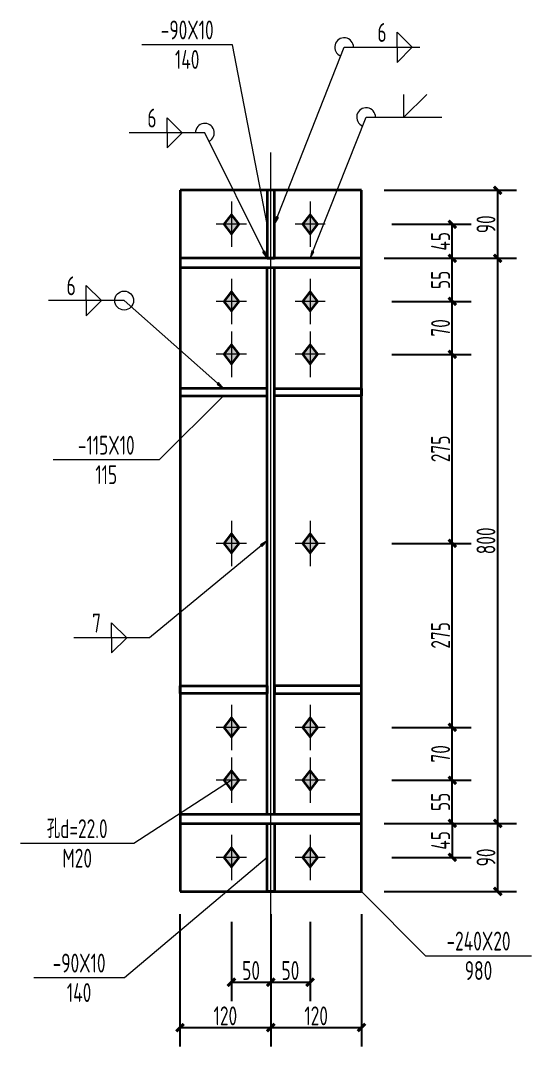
# Model space of a CAD drawing. Header units: millimetres. Extents: x 6950065 to 7140129, y 16284814 to 19754034.
# Drawn here: x 7007824 to 7014579, y 17925575 to 17939143 of the extents above; entities that cross this region are included whole.
import ezdxf
from ezdxf.enums import TextEntityAlignment as Align

# ---------------------------------------------------------------- set-up
doc = ezdxf.new("R2010")
doc.units = ezdxf.units.MM
doc.header["$LTSCALE"] = 1500
doc.header["$MEASUREMENT"] = 0
doc.linetypes.add('线型6', pattern=[8.75, 5, -1.25, 1.25, -1.25])
doc.layers.get('Defpoints').update_dxf_attribs({"color": 1})
for name, color, linetype, lineweight in [('10', 7, 'Continuous', 35), ('20', 2, 'Continuous', 35), ('尺寸标注', 9, 'Continuous', 18), ('焊缝标注', 9, 'Continuous', 18), ('螺栓孔标注', 9, 'Continuous', 18), ('钢板标注', 9, 'Continuous', 18)]:
    doc.layers.add(name, color=color, linetype=linetype, lineweight=lineweight)
doc.styles.add('FromPkpm', font='Pkpmeng', dxfattribs={"width": 0.7, "bigfont": 'hztxt'})
doc.dimstyles.new('Pkpm_1.00', dxfattribs={"dimtxt": 250, "dimasz": 100, "dimexe": 250, "dimexo": 0.0625, "dimgap": 30, "dimtad": 1, "dimdec": 0, "dimrnd": 5, "dimzin": 0, "dimdsep": 46, "dimtxsty": 'FromPkpm', "dimblk1": 'ARCHTICK', "dimblk2": 'ARCHTICK', "dimsah": 1, "dimcen": 0.09, "dimadec": 0, "dimazin": 0, "dimtfac": 1, "dimtdec": 0, "dimtix": 1, "dimtmove": 2, "dimatfit": 1, "dimfxl": 0, "dimtolj": 1, "dimtzin": 0, "dimarcsym": 0})

# ---------------------------------------------------------------- blocks, each defined once
blk = doc.blocks.new('_ArchTick')
at = {"color": 0, "linetype": 'ByBlock', "const_width": 0.4}
blk.add_lwpolyline([(-0.5, -0.5), (0.5, 0.5)], dxfattribs=at)
blk = doc.blocks.new('*D381')
at = {"layer": 'Defpoints', "color": 0, "linetype": 'Continuous'}
for p in [(7012332, 17936448), (7013532, 17936448), (7012332, 17935998)]:
    blk.add_point(p, dxfattribs=at)
at = {"layer": '尺寸标注', "color": 0, "linetype": 'Continuous', "lineweight": -2}
for p, q in [((7012732, 17936448), (7013782, 17936448)), ((7013532, 17935998), (7013532, 17936448)), ((7012732, 17935998), (7013782, 17935998))]:
    blk.add_line(p, q, dxfattribs=at)
at = {"layer": '尺寸标注', "color": 0, "linetype": 'Continuous', "lineweight": -2, "xscale": 100, "yscale": 100, "zscale": 100}
for p, rotation in [((7013532, 17936448), 90), ((7013532, 17935998), 270)]:
    blk.add_blockref('_ArchTick', p, dxfattribs=dict(at, rotation=rotation))
at = {"layer": '尺寸标注', "color": 0, "linetype": 'Continuous', "lineweight": 18, "insert": (7013377, 17936223), "char_height": 250, "attachment_point": 5, "rotation": 90, "style": 'FromPkpm'}
blk.add_mtext('\\A1;45', dxfattribs=at)
blk = doc.blocks.new('*D382')
at = {"layer": 'Defpoints', "color": 0, "linetype": 'Continuous'}
for p in [(7012332, 17935998), (7013532, 17935998), (7012332, 17935428)]:
    blk.add_point(p, dxfattribs=at)
at = {"layer": '尺寸标注', "color": 0, "linetype": 'Continuous', "lineweight": -2}
for p, q in [((7012732, 17935998), (7013782, 17935998)), ((7013532, 17935428), (7013532, 17935998)), ((7012732, 17935428), (7013782, 17935428))]:
    blk.add_line(p, q, dxfattribs=at)
at = {"layer": '尺寸标注', "color": 0, "linetype": 'Continuous', "lineweight": -2, "xscale": 100, "yscale": 100, "zscale": 100}
for p, rotation in [((7013532, 17935998), 90), ((7013532, 17935428), 270)]:
    blk.add_blockref('_ArchTick', p, dxfattribs=dict(at, rotation=rotation))
at = {"layer": '尺寸标注', "color": 0, "linetype": 'Continuous', "lineweight": 18, "insert": (7013377, 17935713), "char_height": 250, "attachment_point": 5, "rotation": 90, "style": 'FromPkpm'}
blk.add_mtext('\\A1;55', dxfattribs=at)
blk = doc.blocks.new('*D383')
at = {"layer": 'Defpoints', "color": 0, "linetype": 'Continuous'}
for p in [(7012332, 17935428), (7013532, 17935428), (7012332, 17934728)]:
    blk.add_point(p, dxfattribs=at)
at = {"layer": '尺寸标注', "color": 0, "linetype": 'Continuous', "lineweight": -2}
for p, q in [((7012732, 17935428), (7013782, 17935428)), ((7013532, 17934728), (7013532, 17935428)), ((7012732, 17934728), (7013782, 17934728))]:
    blk.add_line(p, q, dxfattribs=at)
at = {"layer": '尺寸标注', "color": 0, "linetype": 'Continuous', "lineweight": -2, "xscale": 100, "yscale": 100, "zscale": 100}
for p, rotation in [((7013532, 17935428), 90), ((7013532, 17934728), 270)]:
    blk.add_blockref('_ArchTick', p, dxfattribs=dict(at, rotation=rotation))
at = {"layer": '尺寸标注', "color": 0, "linetype": 'Continuous', "lineweight": 18, "insert": (7013377, 17935078), "char_height": 250, "attachment_point": 5, "rotation": 90, "style": 'FromPkpm'}
blk.add_mtext('\\A1;70', dxfattribs=at)
blk = doc.blocks.new('*D384')
at = {"layer": 'Defpoints', "color": 0, "linetype": 'Continuous'}
for p in [(7012332, 17928525), (7013532, 17928525), (7012332, 17928075)]:
    blk.add_point(p, dxfattribs=at)
at = {"layer": '尺寸标注', "color": 0, "linetype": 'Continuous', "lineweight": -2}
for p, q in [((7012732, 17928525), (7013782, 17928525)), ((7013532, 17928525), (7013532, 17928075)), ((7012732, 17928075), (7013782, 17928075))]:
    blk.add_line(p, q, dxfattribs=at)
at = {"layer": '尺寸标注', "color": 0, "linetype": 'Continuous', "lineweight": -2, "xscale": 100, "yscale": 100, "zscale": 100}
for p, rotation in [((7013532, 17928525), 90), ((7013532, 17928075), 270)]:
    blk.add_blockref('_ArchTick', p, dxfattribs=dict(at, rotation=rotation))
at = {"layer": '尺寸标注', "color": 0, "linetype": 'Continuous', "lineweight": 18, "insert": (7013377, 17928300), "char_height": 250, "attachment_point": 5, "rotation": 90, "style": 'FromPkpm'}
blk.add_mtext('\\A1;45', dxfattribs=at)
blk = doc.blocks.new('*D385')
at = {"layer": 'Defpoints', "color": 0, "linetype": 'Continuous'}
for p in [(7012332, 17929095), (7013532, 17929095), (7012332, 17928525)]:
    blk.add_point(p, dxfattribs=at)
at = {"layer": '尺寸标注', "color": 0, "linetype": 'Continuous', "lineweight": -2}
for p, q in [((7012732, 17929095), (7013782, 17929095)), ((7013532, 17928525), (7013532, 17929095)), ((7012732, 17928525), (7013782, 17928525))]:
    blk.add_line(p, q, dxfattribs=at)
at = {"layer": '尺寸标注', "color": 0, "linetype": 'Continuous', "lineweight": -2, "xscale": 100, "yscale": 100, "zscale": 100}
for p, rotation in [((7013532, 17929095), 90), ((7013532, 17928525), 270)]:
    blk.add_blockref('_ArchTick', p, dxfattribs=dict(at, rotation=rotation))
at = {"layer": '尺寸标注', "color": 0, "linetype": 'Continuous', "lineweight": 18, "insert": (7013377, 17928810), "char_height": 250, "attachment_point": 5, "rotation": 90, "style": 'FromPkpm'}
blk.add_mtext('\\A1;55', dxfattribs=at)
blk = doc.blocks.new('*D386')
at = {"layer": 'Defpoints', "color": 0, "linetype": 'Continuous'}
for p in [(7012332, 17929795), (7013532, 17929795), (7012332, 17929095)]:
    blk.add_point(p, dxfattribs=at)
at = {"layer": '尺寸标注', "color": 0, "linetype": 'Continuous', "lineweight": -2}
for p, q in [((7012732, 17929795), (7013782, 17929795)), ((7013532, 17929095), (7013532, 17929795)), ((7012732, 17929095), (7013782, 17929095))]:
    blk.add_line(p, q, dxfattribs=at)
at = {"layer": '尺寸标注', "color": 0, "linetype": 'Continuous', "lineweight": -2, "xscale": 100, "yscale": 100, "zscale": 100}
for p, rotation in [((7013532, 17929795), 90), ((7013532, 17929095), 270)]:
    blk.add_blockref('_ArchTick', p, dxfattribs=dict(at, rotation=rotation))
at = {"layer": '尺寸标注', "color": 0, "linetype": 'Continuous', "lineweight": 18, "insert": (7013377, 17929445), "char_height": 250, "attachment_point": 5, "rotation": 90, "style": 'FromPkpm'}
blk.add_mtext('\\A1;70', dxfattribs=at)
blk = doc.blocks.new('*D387')
at = {"layer": 'Defpoints', "color": 0, "linetype": 'Continuous'}
for p in [(7012332, 17934728), (7013532, 17934728), (7012332, 17932228)]:
    blk.add_point(p, dxfattribs=at)
at = {"layer": '尺寸标注', "color": 0, "linetype": 'Continuous', "lineweight": -2}
for p, q in [((7012732, 17934728), (7013782, 17934728)), ((7013532, 17932228), (7013532, 17934728)), ((7012732, 17932228), (7013782, 17932228))]:
    blk.add_line(p, q, dxfattribs=at)
at = {"layer": '尺寸标注', "color": 0, "linetype": 'Continuous', "lineweight": -2, "xscale": 100, "yscale": 100, "zscale": 100}
for p, rotation in [((7013532, 17934728), 90), ((7013532, 17932228), 270)]:
    blk.add_blockref('_ArchTick', p, dxfattribs=dict(at, rotation=rotation))
at = {"layer": '尺寸标注', "color": 0, "linetype": 'Continuous', "lineweight": 18, "insert": (7013377, 17933478), "char_height": 250, "attachment_point": 5, "rotation": 90, "style": 'FromPkpm'}
blk.add_mtext('\\A1;275', dxfattribs=at)
blk = doc.blocks.new('*D388')
at = {"layer": 'Defpoints', "color": 0, "linetype": 'Continuous'}
for p in [(7012332, 17932228), (7013532, 17932228), (7012332, 17929795)]:
    blk.add_point(p, dxfattribs=at)
at = {"layer": '尺寸标注', "color": 0, "linetype": 'Continuous', "lineweight": -2}
for p, q in [((7012732, 17932228), (7013782, 17932228)), ((7013532, 17929795), (7013532, 17932228)), ((7012732, 17929795), (7013782, 17929795))]:
    blk.add_line(p, q, dxfattribs=at)
at = {"layer": '尺寸标注', "color": 0, "linetype": 'Continuous', "lineweight": -2, "xscale": 100, "yscale": 100, "zscale": 100}
for p, rotation in [((7013532, 17932228), 90), ((7013532, 17929795), 270)]:
    blk.add_blockref('_ArchTick', p, dxfattribs=dict(at, rotation=rotation))
at = {"layer": '尺寸标注', "color": 0, "linetype": 'Continuous', "lineweight": 18, "insert": (7013377, 17931012), "char_height": 250, "attachment_point": 5, "rotation": 90, "style": 'FromPkpm'}
blk.add_mtext('\\A1;275', dxfattribs=at)
blk = doc.blocks.new('*D389')
at = {"layer": 'Defpoints', "color": 0, "linetype": 'Continuous'}
for p in [(7010612, 17927625), (7011132, 17927625), (7011132, 17926425)]:
    blk.add_point(p, dxfattribs=at)
at = {"layer": '尺寸标注', "color": 0, "linetype": 'Continuous', "lineweight": -2}
for p, q in [((7010612, 17927225), (7010612, 17926175)), ((7011132, 17927225), (7011132, 17926175)), ((7010612, 17926425), (7011132, 17926425))]:
    blk.add_line(p, q, dxfattribs=at)
at = {"layer": '尺寸标注', "color": 0, "linetype": 'Continuous', "lineweight": -2, "xscale": 100, "yscale": 100, "zscale": 100, "rotation": 180}
blk.add_blockref('_ArchTick', (7010612, 17926425), dxfattribs=at)
at = {"layer": '尺寸标注', "color": 0, "linetype": 'Continuous', "lineweight": -2, "xscale": 100, "yscale": 100, "zscale": 100}
blk.add_blockref('_ArchTick', (7011132, 17926425), dxfattribs=at)
at = {"layer": '尺寸标注', "color": 0, "linetype": 'Continuous', "lineweight": 18, "insert": (7010872, 17926580), "char_height": 250, "attachment_point": 5, "style": 'FromPkpm'}
blk.add_mtext('\\A1;50', dxfattribs=at)
blk = doc.blocks.new('*D390')
at = {"layer": 'Defpoints', "color": 0, "linetype": 'Continuous'}
for p in [(7011132, 17927625), (7011652, 17927625), (7011652, 17926425)]:
    blk.add_point(p, dxfattribs=at)
at = {"layer": '尺寸标注', "color": 0, "linetype": 'Continuous', "lineweight": -2}
for p, q in [((7011132, 17927225), (7011132, 17926175)), ((7011652, 17927225), (7011652, 17926175)), ((7011132, 17926425), (7011652, 17926425))]:
    blk.add_line(p, q, dxfattribs=at)
at = {"layer": '尺寸标注', "color": 0, "linetype": 'Continuous', "lineweight": -2, "xscale": 100, "yscale": 100, "zscale": 100, "rotation": 180}
blk.add_blockref('_ArchTick', (7011132, 17926425), dxfattribs=at)
at = {"layer": '尺寸标注', "color": 0, "linetype": 'Continuous', "lineweight": -2, "xscale": 100, "yscale": 100, "zscale": 100}
blk.add_blockref('_ArchTick', (7011652, 17926425), dxfattribs=at)
at = {"layer": '尺寸标注', "color": 0, "linetype": 'Continuous', "lineweight": 18, "insert": (7011392, 17926580), "char_height": 250, "attachment_point": 5, "style": 'FromPkpm'}
blk.add_mtext('\\A1;50', dxfattribs=at)
blk = doc.blocks.new('*D391')
at = {"layer": 'Defpoints', "color": 0, "linetype": 'Continuous'}
for p in [(7009932, 17927625), (7011132, 17927625), (7011132, 17925825)]:
    blk.add_point(p, dxfattribs=at)
at = {"layer": '尺寸标注', "color": 0, "linetype": 'Continuous', "lineweight": -2}
for p, q in [((7009932, 17927325), (7009932, 17925575)), ((7011132, 17927325), (7011132, 17925575)), ((7009932, 17925825), (7011132, 17925825))]:
    blk.add_line(p, q, dxfattribs=at)
at = {"layer": '尺寸标注', "color": 0, "linetype": 'Continuous', "lineweight": -2, "xscale": 100, "yscale": 100, "zscale": 100, "rotation": 180}
blk.add_blockref('_ArchTick', (7009932, 17925825), dxfattribs=at)
at = {"layer": '尺寸标注', "color": 0, "linetype": 'Continuous', "lineweight": -2, "xscale": 100, "yscale": 100, "zscale": 100}
blk.add_blockref('_ArchTick', (7011132, 17925825), dxfattribs=at)
at = {"layer": '尺寸标注', "color": 0, "linetype": 'Continuous', "lineweight": 18, "insert": (7010532, 17925980), "char_height": 250, "attachment_point": 5, "style": 'FromPkpm'}
blk.add_mtext('\\A1;120', dxfattribs=at)
blk = doc.blocks.new('*D392')
at = {"layer": 'Defpoints', "color": 0, "linetype": 'Continuous'}
for p in [(7011132, 17927625), (7012332, 17927625), (7012332, 17925825)]:
    blk.add_point(p, dxfattribs=at)
at = {"layer": '尺寸标注', "color": 0, "linetype": 'Continuous', "lineweight": -2}
for p, q in [((7011132, 17927325), (7011132, 17925575)), ((7012332, 17927325), (7012332, 17925575)), ((7011132, 17925825), (7012332, 17925825))]:
    blk.add_line(p, q, dxfattribs=at)
at = {"layer": '尺寸标注', "color": 0, "linetype": 'Continuous', "lineweight": -2, "xscale": 100, "yscale": 100, "zscale": 100, "rotation": 180}
blk.add_blockref('_ArchTick', (7011132, 17925825), dxfattribs=at)
at = {"layer": '尺寸标注', "color": 0, "linetype": 'Continuous', "lineweight": -2, "xscale": 100, "yscale": 100, "zscale": 100}
blk.add_blockref('_ArchTick', (7012332, 17925825), dxfattribs=at)
at = {"layer": '尺寸标注', "color": 0, "linetype": 'Continuous', "lineweight": 18, "insert": (7011732, 17925980), "char_height": 250, "attachment_point": 5, "style": 'FromPkpm'}
blk.add_mtext('\\A1;120', dxfattribs=at)
blk = doc.blocks.new('*D393')
at = {"layer": 'Defpoints', "color": 0, "linetype": 'Continuous'}
for p in [(7012332, 17928525), (7014132, 17928525), (7012332, 17927625)]:
    blk.add_point(p, dxfattribs=at)
at = {"layer": '尺寸标注', "color": 0, "linetype": 'Continuous', "lineweight": -2}
for p, q in [((7012632, 17928525), (7014382, 17928525)), ((7014132, 17927625), (7014132, 17928525)), ((7012632, 17927625), (7014382, 17927625))]:
    blk.add_line(p, q, dxfattribs=at)
at = {"layer": '尺寸标注', "color": 0, "linetype": 'Continuous', "lineweight": -2, "xscale": 100, "yscale": 100, "zscale": 100}
for p, rotation in [((7014132, 17928525), 90), ((7014132, 17927625), 270)]:
    blk.add_blockref('_ArchTick', p, dxfattribs=dict(at, rotation=rotation))
at = {"layer": '尺寸标注', "color": 0, "linetype": 'Continuous', "lineweight": 18, "insert": (7013977, 17928075), "char_height": 250, "attachment_point": 5, "rotation": 90, "style": 'FromPkpm'}
blk.add_mtext('\\A1;90', dxfattribs=at)
blk = doc.blocks.new('*D394')
at = {"layer": 'Defpoints', "color": 0, "linetype": 'Continuous'}
for p in [(7012332, 17935998), (7014132, 17935998), (7012332, 17928525)]:
    blk.add_point(p, dxfattribs=at)
at = {"layer": '尺寸标注', "color": 0, "linetype": 'Continuous', "lineweight": -2}
for p, q in [((7012632, 17935998), (7014382, 17935998)), ((7014132, 17928525), (7014132, 17935998)), ((7012632, 17928525), (7014382, 17928525))]:
    blk.add_line(p, q, dxfattribs=at)
at = {"layer": '尺寸标注', "color": 0, "linetype": 'Continuous', "lineweight": -2, "xscale": 100, "yscale": 100, "zscale": 100}
for p, rotation in [((7014132, 17935998), 90), ((7014132, 17928525), 270)]:
    blk.add_blockref('_ArchTick', p, dxfattribs=dict(at, rotation=rotation))
at = {"layer": '尺寸标注', "color": 0, "linetype": 'Continuous', "lineweight": 18, "insert": (7013977, 17932262), "char_height": 250, "attachment_point": 5, "rotation": 90, "style": 'FromPkpm'}
blk.add_mtext('\\A1;800', dxfattribs=at)
blk = doc.blocks.new('*D395')
at = {"layer": 'Defpoints', "color": 0, "linetype": 'Continuous'}
for p in [(7012332, 17936898), (7014132, 17936898), (7012332, 17935998)]:
    blk.add_point(p, dxfattribs=at)
at = {"layer": '尺寸标注', "color": 0, "linetype": 'Continuous', "lineweight": -2}
for p, q in [((7012632, 17936898), (7014382, 17936898)), ((7014132, 17935998), (7014132, 17936898)), ((7012632, 17935998), (7014382, 17935998))]:
    blk.add_line(p, q, dxfattribs=at)
at = {"layer": '尺寸标注', "color": 0, "linetype": 'Continuous', "lineweight": -2, "xscale": 100, "yscale": 100, "zscale": 100}
for p, rotation in [((7014132, 17936898), 90), ((7014132, 17935998), 270)]:
    blk.add_blockref('_ArchTick', p, dxfattribs=dict(at, rotation=rotation))
at = {"layer": '尺寸标注', "color": 0, "linetype": 'Continuous', "lineweight": 18, "insert": (7013977, 17936448), "char_height": 250, "attachment_point": 5, "rotation": 90, "style": 'FromPkpm'}
blk.add_mtext('\\A1;90', dxfattribs=at)

msp = doc.modelspace()

# ---------------------------------------------------------------- hatches: boundary and pattern name
at = {"layer": '10'}
for points in [[(7010612.4, 17936578.4), (7010512.4, 17936448.4), (7010612.4, 17936318.4), (7010712.4, 17936448.4)], [(7011652.4, 17936578.4), (7011552.4, 17936448.4), (7011652.4, 17936318.4), (7011752.4, 17936448.4)], [(7010612.4, 17935558.4), (7010512.4, 17935428.4), (7010612.4, 17935298.4), (7010712.4, 17935428.4)], [(7011652.4, 17935558.4), (7011552.4, 17935428.4), (7011652.4, 17935298.4), (7011752.4, 17935428.4)], [(7010612.4, 17934858.4), (7010512.4, 17934728.4), (7010612.4, 17934598.4), (7010712.4, 17934728.4)], [(7011652.4, 17934858.4), (7011552.4, 17934728.4), (7011652.4, 17934598.4), (7011752.4, 17934728.4)], [(7010612.4, 17932358.4), (7010512.4, 17932228.4), (7010612.4, 17932098.4), (7010712.4, 17932228.4)], [(7011652.4, 17932358.4), (7011552.4, 17932228.4), (7011652.4, 17932098.4), (7011752.4, 17932228.4)], [(7010612.4, 17929925.1), (7010512.4, 17929795.1), (7010612.4, 17929665.1), (7010712.4, 17929795.1)], [(7011652.4, 17929925.1), (7011552.4, 17929795.1), (7011652.4, 17929665.1), (7011752.4, 17929795.1)], [(7010612.4, 17929225.1), (7010512.4, 17929095.1), (7010612.4, 17928965.1), (7010712.4, 17929095.1)], [(7011652.4, 17929225.1), (7011552.4, 17929095.1), (7011652.4, 17928965.1), (7011752.4, 17929095.1)], [(7010612.4, 17928205.1), (7010512.4, 17928075.1), (7010612.4, 17927945.1), (7010712.4, 17928075.1)], [(7011652.4, 17928205.1), (7011552.4, 17928075.1), (7011652.4, 17927945.1), (7011752.4, 17928075.1)]]:
    msp.add_hatch(color=1, dxfattribs=at).paths.add_polyline_path(points)
at = {"layer": '焊缝标注'}
for points in [[(7011182.4, 17936448.4), (7011232.9, 17936535.9), (7011205, 17936546.9)], [(7011082.4, 17935998.4), (7011051.4, 17936094.6), (7011024.6, 17936081.3)], [(7011652.4, 17935998.4), (7011703.2, 17936085.8), (7011675.3, 17936096.8)], [(7010507.4, 17934278.4), (7010442.4, 17934355.8), (7010422.5, 17934333.3)], [(7011082.4, 17932261.7), (7010995.7, 17932209.7), (7011014.8, 17932186.5)]]:
    msp.add_hatch(color=3, dxfattribs=at).paths.add_polyline_path(points)

# ---------------------------------------------------------------- linework, layer by layer
at = {"layer": '10', "linetype": '线型6', "lineweight": 18, "ltscale": 100}
msp.add_line((7011132.4, 17927125.1), (7011132.4, 17937398.4), dxfattribs=at)
at = {"layer": '10', "color": 9, "lineweight": 18, "ltscale": 100}
for p, q in [((7010612.4, 17936748.4), (7010612.4, 17936148.4)), ((7011652.4, 17936748.4), (7011652.4, 17936148.4)), ((7010812.4, 17936448.4), (7010412.4, 17936448.4)), ((7011852.4, 17936448.4), (7011452.4, 17936448.4)), ((7010612.4, 17935728.4), (7010612.4, 17935128.4)), ((7011652.4, 17935728.4), (7011652.4, 17935128.4)), ((7010812.4, 17935428.4), (7010412.4, 17935428.4)), ((7011852.4, 17935428.4), (7011452.4, 17935428.4)), ((7010612.4, 17935028.4), (7010612.4, 17934428.4)), ((7011652.4, 17935028.4), (7011652.4, 17934428.4)), ((7010812.4, 17934728.4), (7010412.4, 17934728.4)), ((7011852.4, 17934728.4), (7011452.4, 17934728.4)), ((7010612.4, 17932528.4), (7010612.4, 17931928.4)), ((7011652.4, 17932528.4), (7011652.4, 17931928.4)), ((7010812.4, 17932228.4), (7010412.4, 17932228.4)), ((7011852.4, 17932228.4), (7011452.4, 17932228.4)), ((7010612.4, 17930095.1), (7010612.4, 17929495.1)), ((7011652.4, 17930095.1), (7011652.4, 17929495.1)), ((7010812.4, 17929795.1), (7010412.4, 17929795.1)), ((7011852.4, 17929795.1), (7011452.4, 17929795.1)), ((7010612.4, 17929395.1), (7010612.4, 17928795.1)), ((7011652.4, 17929395.1), (7011652.4, 17928795.1)), ((7010812.4, 17929095.1), (7010412.4, 17929095.1)), ((7011852.4, 17929095.1), (7011452.4, 17929095.1)), ((7010612.4, 17928375.1), (7010612.4, 17927775.1)), ((7011652.4, 17928375.1), (7011652.4, 17927775.1)), ((7010812.4, 17928075.1), (7010412.4, 17928075.1)), ((7011852.4, 17928075.1), (7011452.4, 17928075.1))]:
    msp.add_line(p, q, dxfattribs=at)
at = {"layer": '10', "color": 3, "lineweight": 35, "ltscale": 100}
for p, q in [((7012332.4, 17935998.4), (7009932.4, 17935998.4)), ((7009932.4, 17935998.4), (7009932.4, 17935878.4)), ((7012332.4, 17935878.4), (7012332.4, 17935998.4)), ((7009932.4, 17935878.4), (7012332.4, 17935878.4)), ((7011082.4, 17928645.1), (7011082.4, 17935878.4)), ((7011182.4, 17928645.1), (7011182.4, 17935878.4)), ((7012332.4, 17928645.1), (7009932.4, 17928645.1)), ((7009932.4, 17928645.1), (7009932.4, 17928525.1)), ((7012332.4, 17928525.1), (7012332.4, 17928645.1)), ((7009932.4, 17928525.1), (7012332.4, 17928525.1))]:
    msp.add_line(p, q, dxfattribs=at)
at = {"layer": '10', "color": 1, "linetype": 'Continuous'}
for points in [[(7010612.4, 17936578.4), (7010512.4, 17936448.4), (7010612.4, 17936318.4), (7010712.4, 17936448.4)], [(7011652.4, 17936578.4), (7011552.4, 17936448.4), (7011652.4, 17936318.4), (7011752.4, 17936448.4)], [(7010612.4, 17935558.4), (7010512.4, 17935428.4), (7010612.4, 17935298.4), (7010712.4, 17935428.4)], [(7011652.4, 17935558.4), (7011552.4, 17935428.4), (7011652.4, 17935298.4), (7011752.4, 17935428.4)], [(7010612.4, 17934858.4), (7010512.4, 17934728.4), (7010612.4, 17934598.4), (7010712.4, 17934728.4)], [(7011652.4, 17934858.4), (7011552.4, 17934728.4), (7011652.4, 17934598.4), (7011752.4, 17934728.4)], [(7010612.4, 17932358.4), (7010512.4, 17932228.4), (7010612.4, 17932098.4), (7010712.4, 17932228.4)], [(7011652.4, 17932358.4), (7011552.4, 17932228.4), (7011652.4, 17932098.4), (7011752.4, 17932228.4)], [(7010612.4, 17929925.1), (7010512.4, 17929795.1), (7010612.4, 17929665.1), (7010712.4, 17929795.1)], [(7011652.4, 17929925.1), (7011552.4, 17929795.1), (7011652.4, 17929665.1), (7011752.4, 17929795.1)], [(7010612.4, 17929225.1), (7010512.4, 17929095.1), (7010612.4, 17928965.1), (7010712.4, 17929095.1)], [(7011652.4, 17929225.1), (7011552.4, 17929095.1), (7011652.4, 17928965.1), (7011752.4, 17929095.1)], [(7010612.4, 17928205.1), (7010512.4, 17928075.1), (7010612.4, 17927945.1), (7010712.4, 17928075.1)], [(7011652.4, 17928205.1), (7011552.4, 17928075.1), (7011652.4, 17927945.1), (7011752.4, 17928075.1)]]:
    msp.add_lwpolyline(points, close=True, dxfattribs=at)
at = {"layer": '20', "lineweight": 35, "ltscale": 100}
for p, q in [((7012332.4, 17936898.4), (7009932.4, 17936898.4)), ((7009932.4, 17936898.4), (7009932.4, 17927625.1)), ((7011182.4, 17936898.4), (7011082.4, 17936898.4)), ((7011082.4, 17936898.4), (7011082.4, 17935998.4)), ((7011182.4, 17935998.4), (7011182.4, 17936898.4)), ((7012332.4, 17927625.1), (7012332.4, 17936898.4)), ((7011082.4, 17935998.4), (7011182.4, 17935998.4)), ((7011082.4, 17934278.4), (7009932.4, 17934278.4)), ((7009932.4, 17934278.4), (7009932.4, 17934178.4)), ((7011082.4, 17934178.4), (7011082.4, 17934278.4)), ((7011182.4, 17934278.4), (7012332.4, 17934278.4)), ((7011182.4, 17934178.4), (7011182.4, 17934278.4)), ((7012332.4, 17934278.4), (7012332.4, 17934178.4)), ((7009932.4, 17934178.4), (7011082.4, 17934178.4)), ((7012332.4, 17934178.4), (7011182.4, 17934178.4)), ((7009932.4, 17930245.1), (7009932.4, 17930345.1)), ((7009932.4, 17930345.1), (7011082.4, 17930345.1)), ((7011082.4, 17930345.1), (7011082.4, 17930245.1)), ((7012332.4, 17930345.1), (7011182.4, 17930345.1)), ((7011182.4, 17930345.1), (7011182.4, 17930245.1)), ((7012332.4, 17930245.1), (7012332.4, 17930345.1)), ((7011082.4, 17930245.1), (7009932.4, 17930245.1)), ((7011182.4, 17930245.1), (7012332.4, 17930245.1)), ((7011082.4, 17928525.1), (7011182.4, 17928525.1)), ((7011082.4, 17927625.1), (7011082.4, 17928525.1)), ((7011182.4, 17928525.1), (7011182.4, 17927625.1)), ((7009932.4, 17927625.1), (7012332.4, 17927625.1)), ((7011182.4, 17927625.1), (7011082.4, 17927625.1))]:
    msp.add_line(p, q, dxfattribs=at)
at = {"layer": '焊缝标注', "color": 3, "lineweight": 18, "ltscale": 100}
for p, q in [((7012802.4, 17938989.3), (7013002.4, 17938789.3)), ((7012802.4, 17938789.3), (7012802.4, 17938989.3)), ((7011182.4, 17936448.4), (7012102.4, 17938789.3)), ((7012102.4, 17938789.3), (7013102.4, 17938789.3)), ((7012802.4, 17938589.3), (7013002.4, 17938789.3)), ((7012802.4, 17938789.3), (7012802.4, 17938589.3)), ((7012893, 17937863.7), (7012893, 17938163.7)), ((7012893, 17937863.7), (7013193, 17938163.7)), ((7009961, 17937658), (7009761, 17937858)), ((7009761, 17937658), (7009761, 17937858)), ((7011652.4, 17935998.4), (7012393, 17937863.7)), ((7012393, 17937863.7), (7013393, 17937863.7)), ((7010261, 17937658), (7009261, 17937658)), ((7009961, 17937658), (7009761, 17937458)), ((7009761, 17937658), (7009761, 17937458)), ((7011082.4, 17935998.4), (7010261, 17937658)), ((7008893.7, 17935439.3), (7008693.7, 17935639.3)), ((7008693.7, 17935439.3), (7008693.7, 17935639.3)), ((7009193.7, 17935439.3), (7008193.7, 17935439.3)), ((7008893.7, 17935439.3), (7008693.7, 17935239.3)), ((7008693.7, 17935439.3), (7008693.7, 17935239.3)), ((7010507.4, 17934278.4), (7009193.7, 17935439.3)), ((7011082.4, 17932261.7), (7009528.7, 17930979.5)), ((7009228.7, 17930979.5), (7009028.7, 17931179.5)), ((7009028.7, 17930979.5), (7009028.7, 17931179.5)), ((7009528.7, 17930979.5), (7008528.7, 17930979.5)), ((7009228.7, 17930979.5), (7009028.7, 17930779.5)), ((7009028.7, 17930979.5), (7009028.7, 17930779.5))]:
    msp.add_line(p, q, dxfattribs=at)
at = {"layer": '焊缝标注', "color": 3, "linetype": 'Continuous'}
for points in [[(7011182.4, 17936448.4), (7011232.9, 17936535.9), (7011205, 17936546.9)], [(7011082.4, 17935998.4), (7011051.4, 17936094.6), (7011024.6, 17936081.3)], [(7011652.4, 17935998.4), (7011703.2, 17936085.8), (7011675.3, 17936096.8)], [(7010507.4, 17934278.4), (7010442.4, 17934355.8), (7010422.5, 17934333.3)], [(7011082.4, 17932261.7), (7010995.7, 17932209.7), (7011014.8, 17932186.5)]]:
    msp.add_lwpolyline(points, close=True, dxfattribs=at)
at = {"layer": '焊缝标注', "color": 3, "lineweight": 18, "ltscale": 100}
msp.add_circle((7009193.7, 17935439.3), 125, dxfattribs=at)
for centre, start, end in [((7012102.4, 17938789.3), 0, 248.54507), ((7012393, 17937863.7), 0, 248.34276), ((7010261, 17937658), 296.32974, 180)]:
    msp.add_arc(centre, 125, start, end, dxfattribs=at)
at = {"layer": '螺栓孔标注', "color": 6, "lineweight": 18, "ltscale": 100}
for p, q in [((7010612.4, 17929095.1), (7009323.9, 17928260)), ((7009323.9, 17928260), (7007823.9, 17928260))]:
    msp.add_line(p, q, dxfattribs=at)
at = {"layer": '螺栓孔标注', "color": 6, "ltscale": 100, "const_width": 10}
msp.add_lwpolyline([(7010617.4, 17929095.1, 1), (7010607.4, 17929095.1, 1)], format="xyb", close=True, dxfattribs=at)
at = {"layer": '钢板标注', "color": 2, "lineweight": 18, "ltscale": 100}
for p, q in [((7010627.2, 17938822.9), (7009427.2, 17938822.9)), ((7011082.4, 17936448.4), (7010627.2, 17938822.9)), ((7010507.4, 17934178.4), (7009657.1, 17933331.5)), ((7009657.1, 17933331.5), (7008257.1, 17933331.5)), ((7011082.4, 17928075.1), (7009198.2, 17926483.2)), ((7012332.4, 17927625.1), (7013178.5, 17926774.2)), ((7013178.5, 17926774.2), (7014578.5, 17926774.2)), ((7009198.2, 17926483.2), (7007998.2, 17926483.2))]:
    msp.add_line(p, q, dxfattribs=at)
at = {"layer": '钢板标注', "color": 2, "ltscale": 100, "const_width": 10}
for points in [[(7011087.4, 17936448.4, 1), (7011077.4, 17936448.4, 1)], [(7010512.4, 17934178.4, 1), (7010502.4, 17934178.4, 1)], [(7011087.4, 17928075.1, 1), (7011077.4, 17928075.1, 1)], [(7012337.4, 17927625.1, 1), (7012327.4, 17927625.1, 1)]]:
    msp.add_lwpolyline(points, format="xyb", close=True, dxfattribs=at)

# ---------------------------------------------------------------- texts
at = {"layer": '焊缝标注', "color": 3, "lineweight": 25, "style": 'FromPkpm', "width": 0.7}
for s, p in [('6', (7012602.4, 17938859.3)), ('6', (7009561, 17937728)), ('6', (7008493.7, 17935509.3)), ('7', (7008828.7, 17931049.5))]:
    msp.add_text(s, height=250, dxfattribs=at).set_placement(p, align=Align.CENTER)
at = {"layer": '螺栓孔标注', "color": 6, "lineweight": 25, "style": 'FromPkpm', "width": 0.7}
msp.add_text('孔d=22.0', height=250, dxfattribs=at).set_placement((7008573.9, 17928330), align=Align.CENTER)
msp.add_text('M20', height=250, dxfattribs=at).set_placement((7008573.9, 17928190), align=Align.TOP_CENTER)
at = {"layer": '钢板标注', "color": 2, "lineweight": 25, "style": 'FromPkpm', "width": 0.7}
for s, p in [('-90X10', (7010027.2, 17938892.9)), ('-115X10', (7008957.1, 17933401.5)), ('-240X20', (7013878.5, 17926844.2)), ('-90X10', (7008598.2, 17926553.2))]:
    msp.add_text(s, height=250, dxfattribs=at).set_placement(p, align=Align.CENTER)
for s, p in [('140', (7010027.2, 17938752.9)), ('115', (7008957.1, 17933261.5)), ('980', (7013878.5, 17926704.2)), ('140', (7008598.2, 17926413.2))]:
    msp.add_text(s, height=250, dxfattribs=at).set_placement(p, align=Align.TOP_CENTER)

# ---------------------------------------------------------------- dimensions: what is measured, and where the dimension line sits
at = {"layer": '尺寸标注', "linetype": 'Continuous', "lineweight": 18}
for base, p1, p2, text, override, picture, middle in [((7014132.4, 17936898.4), (7012332.4, 17935998.4), (7012332.4, 17936898.4), '90', {"dimexo": 300, "dimtad": 1, "dimjust": 0, "dimtih": 0, "dimtoh": 0, "dimtmove": 0, "dimatfit": 3}, '*D395', (7013977.4, 17936448.4)), ((7013532.4, 17936448.4), (7012332.4, 17935998.4), (7012332.4, 17936448.4), '45', {"dimexo": 400, "dimtad": 1, "dimjust": 2, "dimtih": 0, "dimtoh": 0, "dimtix": 0, "dimtmove": 0, "dimatfit": 3}, '*D381', (7013377.4, 17936223.4)), ((7013532.4, 17935998.4), (7012332.4, 17935428.4), (7012332.4, 17935998.4), '55', {"dimexo": 400, "dimtad": 1, "dimjust": 0, "dimtih": 0, "dimtoh": 0, "dimtmove": 0, "dimatfit": 3}, '*D382', (7013377.4, 17935713.4)), ((7014132.4, 17935998.4), (7012332.4, 17928525.1), (7012332.4, 17935998.4), '800', {"dimexo": 300, "dimtad": 1, "dimjust": 0, "dimtih": 0, "dimtoh": 0, "dimtmove": 0, "dimatfit": 3}, '*D394', (7013977.4, 17932261.7)), ((7013532.4, 17935428.4), (7012332.4, 17934728.4), (7012332.4, 17935428.4), '70', {"dimexo": 400, "dimtad": 1, "dimjust": 0, "dimtih": 0, "dimtoh": 0, "dimtmove": 0, "dimatfit": 3}, '*D383', (7013377.4, 17935078.4)), ((7013532.4, 17934728.4), (7012332.4, 17932228.4), (7012332.4, 17934728.4), '275', {"dimexo": 400, "dimtad": 1, "dimjust": 0, "dimtih": 0, "dimtoh": 0, "dimtmove": 0, "dimatfit": 3}, '*D387', (7013377.4, 17933478.4)), ((7013532.4, 17932228.4), (7012332.4, 17929795.1), (7012332.4, 17932228.4), '275', {"dimexo": 400, "dimtad": 1, "dimjust": 0, "dimtih": 0, "dimtoh": 0, "dimtmove": 0, "dimatfit": 3}, '*D388', (7013377.4, 17931011.7)), ((7013532.4, 17929795.1), (7012332.4, 17929095.1), (7012332.4, 17929795.1), '70', {"dimexo": 400, "dimtad": 1, "dimjust": 0, "dimtih": 0, "dimtoh": 0, "dimtmove": 0, "dimatfit": 3}, '*D386', (7013377.4, 17929445.1)), ((7013532.4, 17929095.1), (7012332.4, 17928525.1), (7012332.4, 17929095.1), '55', {"dimexo": 400, "dimtad": 1, "dimjust": 0, "dimtih": 0, "dimtoh": 0, "dimtmove": 0, "dimatfit": 3}, '*D385', (7013377.4, 17928810.1)), ((7013532.4, 17928525.1), (7012332.4, 17928075.1), (7012332.4, 17928525.1), '45', {"dimexo": 400, "dimtad": 1, "dimjust": 1, "dimtih": 0, "dimtoh": 0, "dimtix": 0, "dimtmove": 0, "dimatfit": 3}, '*D384', (7013377.4, 17928300.1)), ((7014132.4, 17928525.1), (7012332.4, 17927625.1), (7012332.4, 17928525.1), '90', {"dimexo": 300, "dimtad": 1, "dimjust": 0, "dimtih": 0, "dimtoh": 0, "dimtmove": 0, "dimatfit": 3}, '*D393', (7013977.4, 17928075.1))]:
    dim = msp.add_linear_dim(base=base, p1=p1, p2=p2, angle=90, text=text, dimstyle='Pkpm_1.00', override=override, dxfattribs=at)
    dim.commit()
    dim.dimension.update_dxf_attribs({"geometry": picture, "text_midpoint": middle})
for base, p1, p2, text, override, picture, middle in [((7011132.4, 17925825.1), (7009932.4, 17927625.1), (7011132.4, 17927625.1), '120', {"dimexo": 300, "dimtad": 1, "dimjust": 0, "dimtih": 0, "dimtoh": 0, "dimtmove": 0, "dimatfit": 3}, '*D391', (7010532.4, 17925980.1)), ((7011132.4, 17926425.1), (7010612.4, 17927625.1), (7011132.4, 17927625.1), '50', {"dimexo": 400, "dimtad": 1, "dimjust": 0, "dimtih": 0, "dimtoh": 0, "dimtmove": 0, "dimatfit": 3}, '*D389', (7010872.4, 17926580.1)), ((7011652.4, 17926425.1), (7011132.4, 17927625.1), (7011652.4, 17927625.1), '50', {"dimexo": 400, "dimtad": 1, "dimjust": 0, "dimtih": 0, "dimtoh": 0, "dimtmove": 0, "dimatfit": 3}, '*D390', (7011392.4, 17926580.1)), ((7012332.4, 17925825.1), (7011132.4, 17927625.1), (7012332.4, 17927625.1), '120', {"dimexo": 300, "dimtad": 1, "dimjust": 0, "dimtih": 0, "dimtoh": 0, "dimtmove": 0, "dimatfit": 3}, '*D392', (7011732.4, 17925980.1))]:
    dim = msp.add_linear_dim(base=base, p1=p1, p2=p2, text=text, dimstyle='Pkpm_1.00', override=override, dxfattribs=at)
    dim.commit()
    dim.dimension.update_dxf_attribs({"geometry": picture, "text_midpoint": middle})

doc.saveas('drawing.dxf')
